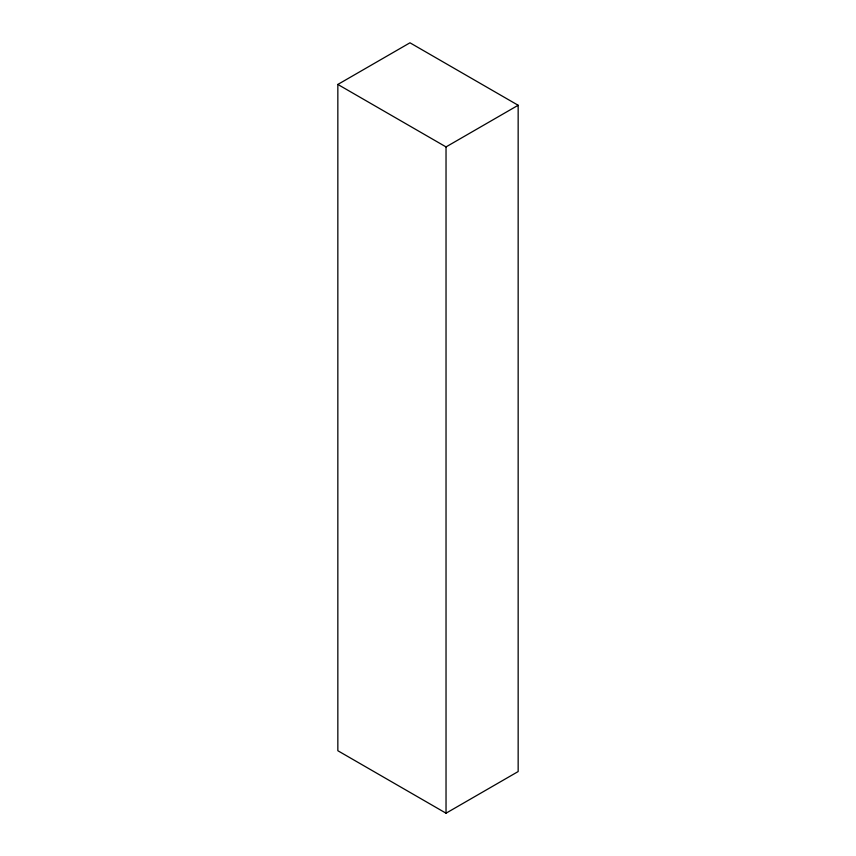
<?xml version="1.0" encoding="UTF-8"?>
<svg xmlns="http://www.w3.org/2000/svg" width="856" height="856" viewBox="0 0 856 856"><rect width="100%" height="100%" fill="white"/><g stroke="black" fill="none" stroke-linecap="round" stroke-linejoin="round"><path stroke-width="1.28" d="M337.842 84.444L409.971 42.8L518.158 105.267L518.158 771.556L446.03 813.2L337.842 750.733L337.842 84.444L446.03 146.911L518.158 105.267M446.03 146.911L446.03 813.2"/></g></svg>
